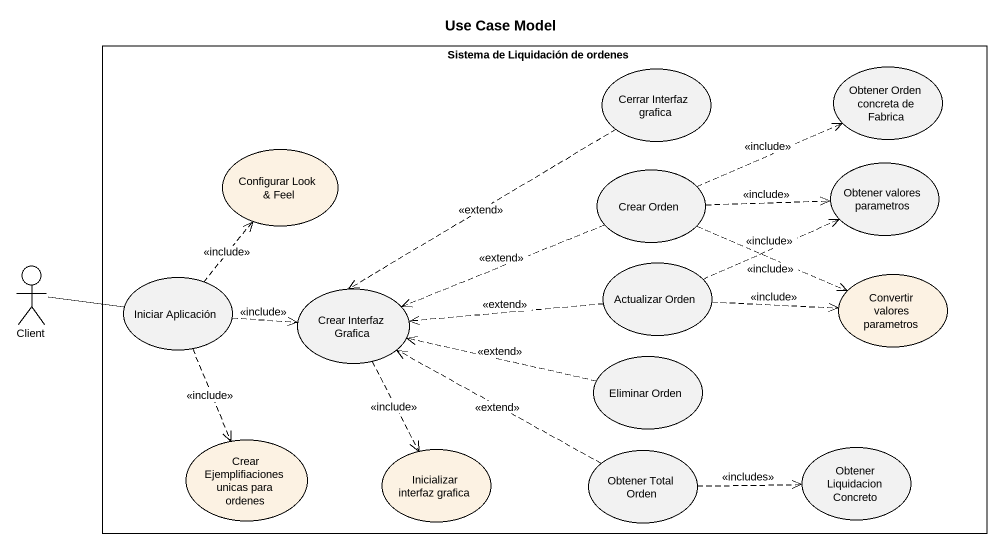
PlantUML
@startuml
title Use Case Model
rectangle "Sistema de Liquidación de ordenes" as Sistema_de_Liquidación_de {
  usecase "Cerrar Interfaz grafica" as Cerrar_Interfaz_grafica
  usecase "Obtener Orden concreta de Fabrica" as Obtener_Orden_concreta_de
  usecase "Configurar Look & Feel" as Configurar_Look_Feel #FCF2E3
  usecase "Crear Orden" as Crear_Orden
  usecase "Obtener valores parametros" as Obtener_valores_parametros
  usecase "Iniciar Aplicación" as Iniciar_Aplicación
  usecase "Actualizar Orden" as Actualizar_Orden
  usecase "Convertir valores parametros" as Convertir_valores_parametros #FCF2E3
  usecase "Crear Interfaz Grafica" as Crear_Interfaz_Grafica
  usecase "Eliminar Orden" as Eliminar_Orden
  usecase "Crear Ejemplifiaciones unicas para ordenes" as Crear_Ejemplifiaciones #FCF2E3
  usecase "Inicializar interfaz grafica" as Inicializar_interfaz_grafica #FCF2E3
  usecase "Obtener Total Orden" as Obtener_Total_Orden
  usecase "Obtener Liquidacion Concreto" as Obtener_Liquidacion_Concreto
}
actor Client
Cerrar_Interfaz_grafica ..> Crear_Interfaz_Grafica : <<extend>>
Crear_Orden .right.> Obtener_Orden_concreta_de : <<include>>
Crear_Orden .right.> Obtener_valores_parametros : <<include>>
Crear_Orden .right.> Convertir_valores_parametros : <<include>>
Crear_Orden .left.> Crear_Interfaz_Grafica : <<extend>>
Client -right- Iniciar_Aplicación
Iniciar_Aplicación .up.> Configurar_Look_Feel : <<include>>
Iniciar_Aplicación .right.> Crear_Interfaz_Grafica : <<include>>
Iniciar_Aplicación ..> Crear_Ejemplifiaciones : <<include>>
Actualizar_Orden .right.> Obtener_valores_parametros : <<include>>
Actualizar_Orden .right.> Convertir_valores_parametros : <<include>>
Actualizar_Orden .left.> Crear_Interfaz_Grafica : <<extend>>
Crear_Interfaz_Grafica ..> Inicializar_interfaz_grafica : <<include>>
Eliminar_Orden .left.> Crear_Interfaz_Grafica : <<extend>>
Obtener_Total_Orden .left.> Crear_Interfaz_Grafica : <<extend>>
Obtener_Total_Orden .right.> Obtener_Liquidacion_Concreto : <<includes>>
@enduml
